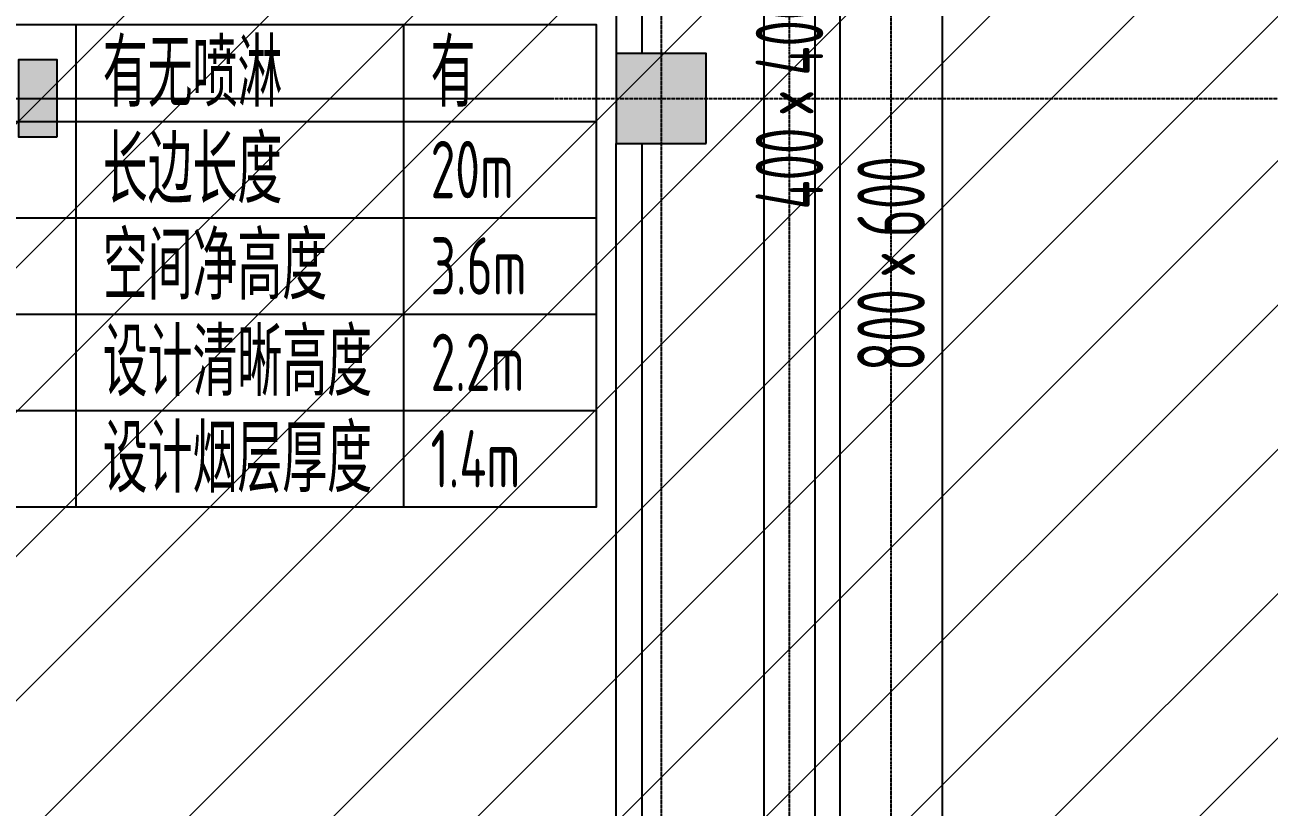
# Model space of a CAD drawing. Extents: x -20827274 to 1300756471, y -549375 to 3431892.
# Drawn here: x -79959 to -70281, y -333774 to -327688 of the extents above; entities that cross this region are included whole.
import ezdxf

# ---------------------------------------------------------------- set-up
doc = ezdxf.new("R2010")
doc.units = 0
doc.header["$LTSCALE"] = 10
for name, pattern in [('CENTER2', [1.125, 0.75, -0.125, 0.125, -0.125]), ('暖附图底图$0$DASH', [0.35, 0.25, -0.1]), ('暖附图底图$0$DOTE', [2.42, 2, -0.2, 0.02, -0.2])]:
    doc.linetypes.add(name, pattern=pattern)
for name, color, linetype in [('1-zs', 3, 'Continuous'), ('DUCT-加压送风标注', 3, 'Continuous'), ('H-DUCT-加压送风中心线', 5, 'CENTER2'), ('H-DUCT-加压送风管', 1, 'Continuous'), ('H-PUB_TAB', 7, 'Continuous'), ('PUB_HATCH', 8, 'Continuous'), ('暖附图底图$0$1-标注暖通', 8, 'Continuous'), ('暖附图底图$0$A-COLUMN', 8, 'Continuous'), ('暖附图底图$0$A-WALL', 8, 'Continuous'), ('暖附图底图$0$DOTE', 8, 'Continuous')]:
    doc.layers.add(name, color=color, linetype=linetype)
doc.layers.add('F-非人防区', color=105, linetype='Continuous', lineweight=15)
doc.styles.add('8B2_02', font='tssdeng.shx', dxfattribs={"width": 0.6, "bigfont": 'TSSDCHN.shx'})
doc.styles.add('_THVAC_PIPEDN', font='tssdeng.shx', dxfattribs={"width": 0.7, "height": 3.5, "bigfont": 'tssdchn.shx'})

# ---------------------------------------------------------------- blocks, each defined once
blk = doc.blocks.new('_FZH')
blk.add_lwpolyline([(-0.5, -0.5), (0.5, -0.5), (0.5, 0.5), (-0.5, 0.5)], close=True)
at = {"layer": 'PUB_HATCH'}
blk.add_solid([(-0.5, -0.5), (0.5, -0.5), (-0.5, 0.5), (0.5, 0.5)], dxfattribs=at)
blk = doc.blocks.new('暖附图底图$0$AFSFCS')
at = {"layer": '暖附图底图$0$A-WALL'}
for p, q in [((-75358.6, -325960.4), (-75358.6, -327910.4)), ((-75158.6, -327910.4), (-75158.6, -325960.4)), ((-75358.6, -334860.4), (-75358.6, -328610.4)), ((-75158.6, -334960.4), (-75158.6, -328610.4))]:
    blk.add_line(p, q, dxfattribs=at)
at = {"layer": '暖附图底图$0$DOTE', "color": 127, "linetype": '暖附图底图$0$DOTE', "ltscale": 1.5}
blk.add_line((-75008.6, -155629.3), (-75008.6, -385768.2), dxfattribs=at)
at = {"layer": '暖附图底图$0$DOTE', "color": 16, "linetype": '暖附图底图$0$DOTE', "ltscale": 1.5}
blk.add_line((-113117.3, -328260.4), (10791.4, -328260.4), dxfattribs=at)
at = {"layer": '暖附图底图$0$A-COLUMN', "rotation": 90}
for p, xscale, yscale, zscale in [((-79858.6, -328260.4), 600, 299.9999999997526, 299.9999999997526), ((-75008.6, -328260.4), 700, 700, 700)]:
    blk.add_blockref('_FZH', p, dxfattribs=dict(at, xscale=xscale, yscale=yscale, zscale=zscale))
blk = doc.blocks.new('暖附图底图')
at = {"layer": '暖附图底图$0$1-标注暖通', "linetype": '暖附图底图$0$DASH'}
blk.add_blockref('暖附图底图$0$AFSFCS', (500000, 0), dxfattribs=at)

msp = doc.modelspace()

# ---------------------------------------------------------------- hatches: boundary and pattern name
at = {"layer": 'F-非人防区'}
h = msp.add_hatch(dxfattribs=at)
h.set_pattern_fill('ANSI31', color=8, scale=500)
h.set_pattern_definition([(45, (-67108.6, 126739.6), (-561.266, 561.266), [])])
edge = h.paths.add_edge_path()
edge.add_line((26041.4, -160910.4), (26041.4, -174910.4))
edge.add_line((26041.4, -174910.4), (44466.4, -174910.4))
edge.add_line((44466.4, -174910.4), (44466.4, -230535.4))
edge.add_line((44466.4, -230535.4), (29591.4, -230535.4))
edge.add_line((29591.4, -230535.4), (29591.4, -228585.4))
edge.add_line((29591.4, -228585.4), (32466.4, -228585.4))
edge.add_line((32466.4, -228585.4), (32466.4, -223185.4))
edge.add_line((32466.4, -223185.4), (6116.4, -223185.4))
edge.add_line((6116.4, -223185.4), (6116.4, -236210.4))
edge.add_line((6116.4, -236210.4), (5916.4, -236210.4))
edge.add_line((5916.4, -236210.4), (5921.1, -289912.2))
edge.add_line((5921.1, -289912.2), (35191.4, -289912.2))
edge.add_line((35191.4, -289912.2), (35191.4, -296310.4))
edge.add_line((35191.4, -296310.4), (35041.4, -296310.4))
edge.add_line((35041.4, -296310.4), (35041.4, -296910.4))
edge.add_line((35041.4, -296910.4), (35641.4, -296910.4))
edge.add_line((35641.4, -296910.4), (44736.4, -305099.6))
edge.add_line((44736.4, -305099.6), (22456.5, -329844))
edge.add_line((22456.5, -329844), (22456.5, -340006.4))
edge.add_line((22456.5, -340006.4), (-13248.1, -379660.4))
edge.add_line((-13248.1, -379660.4), (-90108.6, -379660.4))
edge.add_line((-90108.6, -379660.4), (-90108.6, -373660.4))
edge.add_line((-90108.6, -373660.4), (-91358.6, -373660.4))
edge.add_arc((-91358.6, -361660.4), 12000, 180, 270, ccw=False)
edge.add_line((-103358.6, -361660.4), (-103358.6, -333450.4))
edge.add_line((-103358.6, -333450.4), (-95358.6, -333436.6))
edge.add_line((-95358.6, -333436.6), (-95358.6, -160610.4))
edge.add_line((-95358.6, -160610.4), (-86333.4, -160610.4))
edge.add_line((-86333.4, -160610.4), (-86333.6, -149790))
edge.add_line((-86333.6, -149790), (-73433.4, -149790))
edge.add_line((-73433.4, -149790), (-73433.4, -160610.4))
edge.add_line((-73433.4, -160610.4), (26041.4, -160910.4))

# ---------------------------------------------------------------- linework, layer by layer
at = {"layer": 'H-DUCT-加压送风中心线'}
for p, q in [((-74011.3, -335507.4), (-74011.3, -321394.1)), ((-73221, -335478.9), (-73221, -323587.9))]:
    msp.add_line(p, q, dxfattribs=at)
at = {"layer": 'H-DUCT-加压送风管'}
for p, q in [((-74211.3, -321394.1), (-74211.3, -335507.4)), ((-73811.3, -335507.4), (-73811.3, -321394.1)), ((-73621, -323587.9), (-73621, -335478.9)), ((-72821, -335478.9), (-72821, -323587.9))]:
    msp.add_line(p, q, dxfattribs=at)
at = {"layer": 'H-PUB_TAB'}
msp.add_lwpolyline([(-85112.8, -331438.9), (-75512.8, -331438.9), (-75512.8, -327688.9), (-85112.8, -327688.9)], close=True, dxfattribs=at)
for points in [[(-79562.8, -327688.9), (-79562.8, -331438.9)], [(-77012.8, -327688.9), (-77012.8, -331438.9)], [(-85112.8, -328438.9), (-75512.8, -328438.9)], [(-85112.8, -329188.9), (-75512.8, -329188.9)], [(-85112.8, -329938.9), (-75512.8, -329938.9)], [(-85112.8, -330688.9), (-75512.8, -330688.9)]]:
    msp.add_lwpolyline(points, dxfattribs=at)

# ---------------------------------------------------------------- block references
at = {"layer": '1-zs'}
msp.add_blockref('暖附图底图', (-500000, 0), dxfattribs=at)

# ---------------------------------------------------------------- texts
at = {"layer": 'DUCT-加压送风标注', "style": '8B2_02', "width": 0.6}
for s, p in [('400', (-73748.8, -328082.5)), ('×', (-73748.8, -328397.5)), ('400', (-73748.8, -329124.4)), ('600', (-72958.5, -329339.5, 2000)), ('×', (-72958.5, -329654.5, 2000)), ('800', (-72958.5, -330381.5, 2000))]:
    msp.add_text(s, height=525, rotation=90, dxfattribs=at).set_placement(p)
at = {"layer": 'H-PUB_TAB', "style": '_THVAC_PIPEDN'}
for s, height, width, p in [('有无喷淋', 525, 0.7, (-79352.8, -328326.4)), ('有', 525, 0.7, (-76802.8, -328326.4)), ('长边长度', 525, 0.7, (-79352.8, -329076.4)), ('20m', 446.25, 0.658824, (-76802.8, -329037)), ('空间净高度', 525, 0.7, (-79352.8, -329826.4)), ('3.6m', 446.25, 0.658824, (-76802.8, -329787)), ('设计清晰高度', 525, 0.7, (-79352.8, -330576.4)), ('2.2m', 446.25, 0.658824, (-76802.8, -330537)), ('设计烟层厚度', 525, 0.7, (-79352.8, -331326.4)), ('1.4m', 446.25, 0.658824, (-76802.8, -331287))]:
    msp.add_text(s, height=height, dxfattribs=dict(at, width=width)).set_placement(p)

doc.saveas('drawing.dxf')
